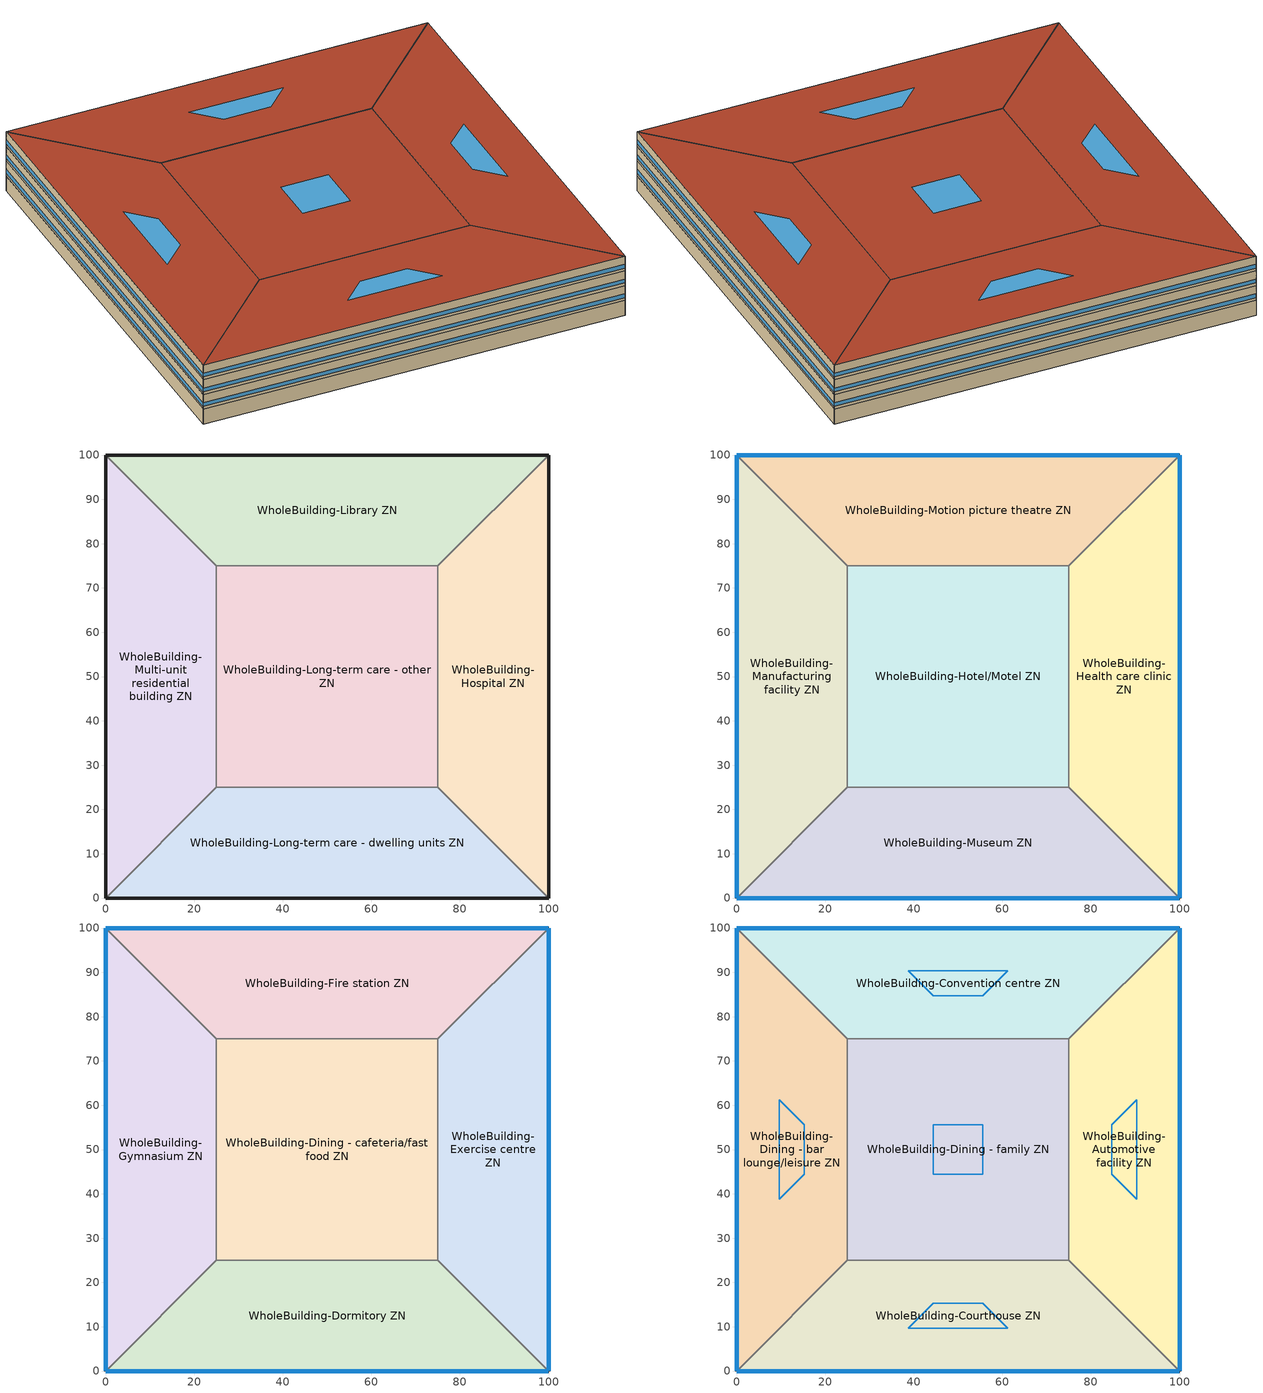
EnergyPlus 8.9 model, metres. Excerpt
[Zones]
WholeBuilding-Hospital ZN
 floor ground (BTAP-Grnd-Floor-Mass:U-0.757): 100,100 100,0 75,25 75,75 z0
 wall ground (BTAP-Grnd-Wall-Mass:U-0.284): 100,0 100,100 z0:3.8
 wall to WholeBuilding-Long-term care - dwelling units ZN (BTAP-Int-Wall): 75,25 100,0 z0:3.8
 wall to WholeBuilding-Long-term care - other ZN (BTAP-Int-Wall): 75,75 75,25 z0:3.8
 wall to WholeBuilding-Library ZN (BTAP-Int-Wall): 100,100 75,75 z0:3.8
WholeBuilding-Library ZN
 floor ground (BTAP-Grnd-Floor-Mass:U-0.757): 0,100 100,100 75,75 25,75 z0
 wall to WholeBuilding-Long-term care - other ZN (BTAP-Int-Wall): 25,75 75,75 z0:3.8
 wall to WholeBuilding-Multi-unit residential building ZN (BTAP-Int-Wall): 0,100 25,75 z0:3.8
 wall ground (BTAP-Grnd-Wall-Mass:U-0.284): 100,100 0,100 z0:3.8
WholeBuilding-Long-term care - dwelling units ZN
 floor ground (BTAP-Grnd-Floor-Mass:U-0.757): 100,0 0,0 25,25 75,25 z0
 wall ground (BTAP-Grnd-Wall-Mass:U-0.284): 0,0 100,0 z0:3.8
 wall to WholeBuilding-Multi-unit residential building ZN (BTAP-Int-Wall): 25,25 0,0 z0:3.8
 wall to WholeBuilding-Long-term care - other ZN (BTAP-Int-Wall): 75,25 25,25 z0:3.8
WholeBuilding-Long-term care - other ZN
 floor ground (BTAP-Grnd-Floor-Mass:U-0.757): 25,25 25,75 75,75 75,25 z0
 wall to WholeBuilding-Multi-unit residential building ZN (BTAP-Int-Wall): 25,75 25,25 z0:3.8
WholeBuilding-Multi-unit residential building ZN
 floor ground (BTAP-Grnd-Floor-Mass:U-0.757): 0,0 0,100 25,75 25,25 z0
 wall ground (BTAP-Grnd-Wall-Mass:U-0.284): 0,100 0,0 z0:3.8
WholeBuilding-Health care clinic ZN
 floor to WholeBuilding-Hospital ZN (BTAP-Int-Floor): 100,100 100,0 75,25 75,75 z3.8
 wall outside (BTAP-Ext-Wall-Mass:U-0.21): 100,0 100,100 z3.8:7.6
 wall to WholeBuilding-Museum ZN (BTAP-Int-Wall): 75,25 100,0 z3.8:7.6
 wall to WholeBuilding-Hotel/Motel ZN (BTAP-Int-Wall): 75,75 75,25 z3.8:7.6
 wall to WholeBuilding-Motion picture theatre ZN (BTAP-Int-Wall): 100,100 75,75 z3.8:7.6
 window (BTAP-Ext-FixedWindow:U=0.220 SHGC=0.600): 100,0.03 100,99.97 z4.56:5.51
WholeBuilding-Hotel/Motel ZN
 floor to WholeBuilding-Long-term care - other ZN (BTAP-Int-Floor): 25,25 25,75 75,75 75,25 z3.8
 wall to WholeBuilding-Manufacturing facility ZN (BTAP-Int-Wall): 25,75 25,25 z3.8:7.6
 wall to WholeBuilding-Motion picture theatre ZN (BTAP-Int-Wall): 75,75 25,75 z3.8:7.6
 wall to WholeBuilding-Museum ZN (BTAP-Int-Wall): 25,25 75,25 z3.8:7.6
WholeBuilding-Manufacturing facility ZN
 floor to WholeBuilding-Multi-unit residential building ZN (BTAP-Int-Floor): 0,0 0,100 25,75 25,25 z3.8
 wall outside (BTAP-Ext-Wall-Mass:U-0.21): 0,100 0,0 z3.8:7.6
 wall to WholeBuilding-Motion picture theatre ZN (BTAP-Int-Wall): 25,75 0,100 z3.8:7.6
 wall to WholeBuilding-Museum ZN (BTAP-Int-Wall): 0,0 25,25 z3.8:7.6
 window (BTAP-Ext-FixedWindow:U=0.220 SHGC=0.600): 0,99.97 0,0.03 z4.56:5.51
WholeBuilding-Motion picture theatre ZN
 floor to WholeBuilding-Library ZN (BTAP-Int-Floor): 0,100 100,100 75,75 25,75 z3.8
 wall outside (BTAP-Ext-Wall-Mass:U-0.21): 100,100 0,100 z3.8:7.6
 window (BTAP-Ext-FixedWindow:U=0.220 SHGC=0.600): 99.97,100 0.03,100 z4.56:5.51
WholeBuilding-Museum ZN
 floor to WholeBuilding-Long-term care - dwelling units ZN (BTAP-Int-Floor): 100,0 0,0 25,25 75,25 z3.8
 wall outside (BTAP-Ext-Wall-Mass:U-0.21): 0,0 100,0 z3.8:7.6
 window (BTAP-Ext-FixedWindow:U=0.220 SHGC=0.600): 0.03,0 99.97,0 z4.56:5.51
WholeBuilding-Dining - cafeteria/fast food ZN
 floor to WholeBuilding-Hotel/Motel ZN (BTAP-Int-Floor): 25,25 25,75 75,75 75,25 z7.6
 wall to WholeBuilding-Gymnasium ZN (BTAP-Int-Wall): 25,75 25,25 z7.6:11.4
 wall to WholeBuilding-Fire station ZN (BTAP-Int-Wall): 75,75 25,75 z7.6:11.4
 wall to WholeBuilding-Exercise centre ZN (BTAP-Int-Wall): 75,25 75,75 z7.6:11.4
 wall to WholeBuilding-Dormitory ZN (BTAP-Int-Wall): 25,25 75,25 z7.6:11.4
WholeBuilding-Dormitory ZN
 floor to WholeBuilding-Museum ZN (BTAP-Int-Floor): 100,0 0,0 25,25 75,25 z7.6
 wall outside (BTAP-Ext-Wall-Mass:U-0.21): 0,0 100,0 z7.6:11.4
 wall to WholeBuilding-Gymnasium ZN (BTAP-Int-Wall): 25,25 0,0 z7.6:11.4
 wall to WholeBuilding-Exercise centre ZN (BTAP-Int-Wall): 100,0 75,25 z7.6:11.4
 window (BTAP-Ext-FixedWindow:U=0.220 SHGC=0.600): 0.03,0 99.97,0 z8.36:9.31
WholeBuilding-Exercise centre ZN
 floor to WholeBuilding-Health care clinic ZN (BTAP-Int-Floor): 100,100 100,0 75,25 75,75 z7.6
 wall outside (BTAP-Ext-Wall-Mass:U-0.21): 100,0 100,100 z7.6:11.4
 wall to WholeBuilding-Fire station ZN (BTAP-Int-Wall): 100,100 75,75 z7.6:11.4
 window (BTAP-Ext-FixedWindow:U=0.220 SHGC=0.600): 100,0.03 100,99.97 z8.36:9.31
WholeBuilding-Fire station ZN
 floor to WholeBuilding-Motion picture theatre ZN (BTAP-Int-Floor): 0,100 100,100 75,75 25,75 z7.6
 wall outside (BTAP-Ext-Wall-Mass:U-0.21): 100,100 0,100 z7.6:11.4
 wall to WholeBuilding-Gymnasium ZN (BTAP-Int-Wall): 0,100 25,75 z7.6:11.4
 window (BTAP-Ext-FixedWindow:U=0.220 SHGC=0.600): 99.97,100 0.03,100 z8.36:9.31
WholeBuilding-Gymnasium ZN
 floor to WholeBuilding-Manufacturing facility ZN (BTAP-Int-Floor): 0,0 0,100 25,75 25,25 z7.6
 wall outside (BTAP-Ext-Wall-Mass:U-0.21): 0,100 0,0 z7.6:11.4
 window (BTAP-Ext-FixedWindow:U=0.220 SHGC=0.600): 0,99.97 0,0.03 z8.36:9.31
WholeBuilding-Automotive facility ZN
 floor to WholeBuilding-Exercise centre ZN (BTAP-Int-Floor): 100,100 100,0 75,25 75,75 z11.4
 wall outside (BTAP-Ext-Wall-Mass:U-0.21): 100,0 100,100 z11.4:15.2
 wall to WholeBuilding-Courthouse ZN (BTAP-Int-Wall): 75,25 100,0 z11.4:15.2
 wall to WholeBuilding-Dining - family ZN (BTAP-Int-Wall): 75,75 75,25 z11.4:15.2
 wall to WholeBuilding-Convention centre ZN (BTAP-Int-Wall): 100,100 75,75 z11.4:15.2
 window (BTAP-Ext-FixedWindow:U=0.220 SHGC=0.600): 100,0.03 100,99.97 z12.16:13.11
 roof outside (BTAP-Ext-Roof-Metal:U-0.162): 75,75 75,25 100,0 100,100 z15.2
 skylight (BTAP-Ext-Skylights:U=0.220 SHGC=0.600): 84.7,55.59 84.7,44.41 90.3,38.82 90.3,61.18 z15.2
WholeBuilding-Convention centre ZN
 floor to WholeBuilding-Fire station ZN (BTAP-Int-Floor): 0,100 100,100 75,75 25,75 z11.4
 wall outside (BTAP-Ext-Wall-Mass:U-0.21): 100,100 0,100 z11.4:15.2
 wall to WholeBuilding-Dining - family ZN (BTAP-Int-Wall): 25,75 75,75 z11.4:15.2
 wall to WholeBuilding-Dining - bar lounge/leisure ZN (BTAP-Int-Wall): 0,100 25,75 z11.4:15.2
 window (BTAP-Ext-FixedWindow:U=0.220 SHGC=0.600): 99.97,100 0.03,100 z12.16:13.11
 roof outside (BTAP-Ext-Roof-Metal:U-0.162): 25,75 75,75 100,100 0,100 z15.2
 skylight (BTAP-Ext-Skylights:U=0.220 SHGC=0.600): 44.41,84.7 55.59,84.7 61.18,90.3 38.82,90.3 z15.2
WholeBuilding-Courthouse ZN
 floor to WholeBuilding-Dormitory ZN (BTAP-Int-Floor): 100,0 0,0 25,25 75,25 z11.4
 wall outside (BTAP-Ext-Wall-Mass:U-0.21): 0,0 100,0 z11.4:15.2
 wall to WholeBuilding-Dining - bar lounge/leisure ZN (BTAP-Int-Wall): 25,25 0,0 z11.4:15.2
 wall to WholeBuilding-Dining - family ZN (BTAP-Int-Wall): 75,25 25,25 z11.4:15.2
 window (BTAP-Ext-FixedWindow:U=0.220 SHGC=0.600): 0.03,0 99.97,0 z12.16:13.11
 roof outside (BTAP-Ext-Roof-Metal:U-0.162): 75,25 25,25 0,0 100,0 z15.2
 skylight (BTAP-Ext-Skylights:U=0.220 SHGC=0.600): 55.59,15.3 44.41,15.3 38.82,9.7 61.18,9.7 z15.2
WholeBuilding-Dining - bar lounge/leisure ZN
 floor to WholeBuilding-Gymnasium ZN (BTAP-Int-Floor): 0,0 0,100 25,75 25,25 z11.4
 wall outside (BTAP-Ext-Wall-Mass:U-0.21): 0,100 0,0 z11.4:15.2
 wall to WholeBuilding-Dining - family ZN (BTAP-Int-Wall): 25,25 25,75 z11.4:15.2
 window (BTAP-Ext-FixedWindow:U=0.220 SHGC=0.600): 0,99.97 0,0.03 z12.16:13.11
 roof outside (BTAP-Ext-Roof-Metal:U-0.162): 25,25 25,75 0,100 0,0 z15.2
 skylight (BTAP-Ext-Skylights:U=0.220 SHGC=0.600): 15.3,44.41 15.3,55.59 9.7,61.18 9.7,38.82 z15.2
WholeBuilding-Dining - family ZN
 floor to WholeBuilding-Dining - cafeteria/fast food ZN (BTAP-Int-Floor): 25,25 25,75 75,75 75,25 z11.4
 roof outside (BTAP-Ext-Roof-Metal:U-0.162): 75,25 75,75 25,75 25,25 z15.2
 skylight (BTAP-Ext-Skylights:U=0.220 SHGC=0.600): 55.59,44.41 55.59,55.59 44.41,55.59 44.41,44.41 z15.2
[Building]
Building 1
[Site:Location]
Fort McMurray AP_AB_CAN: Latitude {deg}=56.653; Longitude {deg}=-111.223; Time Zone {hr}=-7; Elevation {m}=369.1
[Site:GroundTemperature:BuildingSurface]
19.527, 19.502, 19.536, 19.598, 20.002, 21.64, 22.225, 22.375, 21.449, 20.121, 19.802, 19.633
[Site:WaterMainsTemperature]
Calculation Method=Correlation; Annual Average Outdoor Air Temperature {C}=1.875; Maximum Difference In Monthly Average Outdoor Air Temperatures {deltaC}=34.4
[SizingPeriod:DesignDay] Day of Month=21; Dry-Bulb Temperature Range Modifier Type=DefaultMultipliers; Humidity Condition Type=Wetbulb; Barometric Pressure {Pa}=96969; Rain Indicator=No; Snow Indicator=No; Daylight Saving Time Indicator=No
Name | Month | Day Type | Maximum Dry-Bulb Temperature {C} | Daily Dry-Bulb Temperature Range {deltaC} | Wetbulb or DewPoint at Maximum Dry-Bulb {C} | Wind Speed {m/s} | Wind Direction {deg} | Solar Model Indicator | ASHRAE Clear Sky Optical Depth for Beam Irradiance (taub) | ASHRAE Clear Sky Optical Depth for Diffuse Irradiance (taud) | Sky Clearness
Fort McMurray AP Ann Clg .4% Condns DB=>MWB | 7 | SummerDesignDay | 28.9 | 12.4 | 17.8 | 3.7 | 250 | ASHRAETau | 0.377 | 2.403
Fort McMurray AP Ann Htg 99.6% Condns DB | 1 | WinterDesignDay | -36.2 | 0 | -36.2 | 1 | 90 | ASHRAEClearSky |  |  | 0
[Material] Thermal Absorptance=0.9
Name | Roughness | Thickness {m} | Conductivity {W/m-K} | Density {kg/m3} | Specific Heat {J/kg-K} | Solar Absorptance | Visible Absorptance
1/2IN Gypsum 1 | Smooth | 0.0127 | 0.16 | 784.9 | 830 | 0.4 | 0.4
100mm Normalweight concrete floor 1 | MediumSmooth | 0.1016 | 2.31 | 2322 | 832 | 0.7 | 0.7
1IN Stucco 1 | Smooth | 0.0253 | 0.6918 | 1858 | 837 | 0.7 | 0.92
6 in. Normalweight Concrete Floor 1; 6 in. Normalweight Concrete Floor 2 | MediumRough | 0.1524 | 2.31 | 2322 | 832 | 0.7 | 0.7
8IN CONCRETE HW RefBldg 1 | Rough | 0.2032 | 1.311 | 2240 | 836.8 | 0.7 | 0.7
G01 13mm gypsum board 1 | Smooth | 0.0127 | 0.16 | 800 | 1090 | 0.7 | 0.5
Metal Roof Surface 1 | Smooth | 0.0008 | 45.28 | 7824 | 500 | 0.7 | 0.7
[Material:NoMass] Roughness=Smooth; Thermal Absorptance=0.9; Solar Absorptance=0.7
Name | Thermal Resistance {m2-K/W} | Visible Absorptance
Typical Carpet Pad | 0.21648 | 0.8
Typical Carpet Pad 2 | 1.25503 | 0.8
Typical Carpet Pad 3 | 3.45515 | 0.8
Typical Insulation 2 | 4.49096 | 0.7
Typical Insulation 3 | 6.17282 | 0.7
[WindowMaterial:SimpleGlazingSystem]
SimpleGlazing:U=0.220 SHGC=0.600: U-Factor {W/m2-K}=2.2; Solar Heat Gain Coefficient=0.6; Visible Transmittance=0.21
[Construction]
BTAP-Ext-FixedWindow:U=0.220 SHGC=0.600; BTAP-Ext-Skylights:U=0.220 SHGC=0.600: SimpleGlazing:U=0.220 SHGC=0.600
BTAP-Ext-Roof-Metal:U-0.162: Metal Roof Surface 1, Typical Insulation 3
BTAP-Ext-Wall-Mass:U-0.21: 1IN Stucco 1, 8IN CONCRETE HW RefBldg 1, Typical Insulation 2, 1/2IN Gypsum 1
BTAP-Grnd-Floor-Mass:U-0.757: 6 in. Normalweight Concrete Floor 1, Typical Carpet Pad 2
BTAP-Grnd-Wall-Mass:U-0.284: 6 in. Normalweight Concrete Floor 2, Typical Carpet Pad 3
BTAP-Int-Floor: 100mm Normalweight concrete floor 1, Typical Carpet Pad
BTAP-Int-Wall: G01 13mm gypsum board 1, G01 13mm gypsum board 1
[Zone]
WholeBuilding-Automotive facility ZN; WholeBuilding-Convention centre ZN; WholeBuilding-Courthouse ZN; WholeBuilding-Dining - bar lounge/leisure ZN; WholeBuilding-Dining - cafeteria/fast food ZN; WholeBuilding-Dining - family ZN; WholeBuilding-Dormitory ZN; WholeBuilding-Exercise centre ZN; WholeBuilding-Fire station ZN; WholeBuilding-Gymnasium ZN; WholeBuilding-Health care clinic ZN; WholeBuilding-Hospital ZN; WholeBuilding-Hotel/Motel ZN; WholeBuilding-Library ZN; WholeBuilding-Long-term care - dwelling units ZN; WholeBuilding-Long-term care - other ZN; WholeBuilding-Manufacturing facility ZN; WholeBuilding-Motion picture theatre ZN; WholeBuilding-Multi-unit residential building ZN; WholeBuilding-Museum ZN
[ZoneInfiltration:DesignFlowRate] Schedule=Always On Discrete; Design Flow Rate Calculation Method=Flow/ExteriorArea; Flow per Exterior Surface Area {m3/s-m2}=0.00025; Constant Term Coefficient=0; Temperature Term Coefficient=0; Velocity Term Coefficient=0.224; Velocity Squared Term Coefficient=0
Name | Zone or ZoneList
WholeBuilding-Automotive facility Infiltration | WholeBuilding-Automotive facility ZN
WholeBuilding-Convention centre Infiltration | WholeBuilding-Convention centre ZN
WholeBuilding-Courthouse Infiltration | WholeBuilding-Courthouse ZN
WholeBuilding-Dining - bar lounge/leisure Infiltration | WholeBuilding-Dining - bar lounge/leisure ZN
WholeBuilding-Dining - family Infiltration | WholeBuilding-Dining - family ZN
WholeBuilding-Dormitory Infiltration | WholeBuilding-Dormitory ZN
WholeBuilding-Exercise centre Infiltration | WholeBuilding-Exercise centre ZN
WholeBuilding-Fire station Infiltration | WholeBuilding-Fire station ZN
WholeBuilding-Gymnasium Infiltration | WholeBuilding-Gymnasium ZN
WholeBuilding-Health care clinic Infiltration | WholeBuilding-Health care clinic ZN
WholeBuilding-Manufacturing facility Infiltration | WholeBuilding-Manufacturing facility ZN
WholeBuilding-Motion picture theatre Infiltration | WholeBuilding-Motion picture theatre ZN
WholeBuilding-Museum Infiltration | WholeBuilding-Museum ZN
[ZoneControl:Thermostat] Control Object Type 1=ThermostatSetpoint:DualSetpoint
Name | Zone or ZoneList | Control Type Schedule | Control Name 1
WholeBuilding-Automotive facility ZN Thermostat | WholeBuilding-Automotive facility ZN | WholeBuilding-Automotive facility ZN Thermostat Schedule | Automotive facility WholeBuilding Thermostat 1
WholeBuilding-Convention centre ZN Thermostat | WholeBuilding-Convention centre ZN | WholeBuilding-Convention centre ZN Thermostat Schedule | Convention centre WholeBuilding Thermostat 1
WholeBuilding-Courthouse ZN Thermostat | WholeBuilding-Courthouse ZN | WholeBuilding-Courthouse ZN Thermostat Schedule | Courthouse WholeBuilding Thermostat 1
WholeBuilding-Dining - bar lounge/leisure ZN Thermostat | WholeBuilding-Dining - bar lounge/leisure ZN | WholeBuilding-Dining - bar lounge/leisure ZN Thermostat Schedule | Dining - bar lounge/leisure WholeBuilding Thermostat 1
WholeBuilding-Dining - cafeteria/fast food ZN Thermostat | WholeBuilding-Dining - cafeteria/fast food ZN | WholeBuilding-Dining - cafeteria/fast food ZN Thermostat Schedule | Dining - cafeteria/fast food WholeBuilding Thermostat 1
WholeBuilding-Dining - family ZN Thermostat | WholeBuilding-Dining - family ZN | WholeBuilding-Dining - family ZN Thermostat Schedule | Dining - family WholeBuilding Thermostat 1
WholeBuilding-Dormitory ZN Thermostat | WholeBuilding-Dormitory ZN | WholeBuilding-Dormitory ZN Thermostat Schedule | Dormitory WholeBuilding Thermostat 1
WholeBuilding-Exercise centre ZN Thermostat | WholeBuilding-Exercise centre ZN | WholeBuilding-Exercise centre ZN Thermostat Schedule | Exercise centre WholeBuilding Thermostat 1
WholeBuilding-Fire station ZN Thermostat | WholeBuilding-Fire station ZN | WholeBuilding-Fire station ZN Thermostat Schedule | Fire station WholeBuilding Thermostat 1
WholeBuilding-Gymnasium ZN Thermostat | WholeBuilding-Gymnasium ZN | WholeBuilding-Gymnasium ZN Thermostat Schedule | Gymnasium WholeBuilding Thermostat 1
WholeBuilding-Health care clinic ZN Thermostat | WholeBuilding-Health care clinic ZN | WholeBuilding-Health care clinic ZN Thermostat Schedule | Health care clinic WholeBuilding Thermostat 1
WholeBuilding-Hospital ZN Thermostat | WholeBuilding-Hospital ZN | WholeBuilding-Hospital ZN Thermostat Schedule | Hospital WholeBuilding Thermostat 1
WholeBuilding-Hotel/Motel ZN Thermostat | WholeBuilding-Hotel/Motel ZN | WholeBuilding-Hotel/Motel ZN Thermostat Schedule | Hotel/Motel WholeBuilding Thermostat 1
WholeBuilding-Library ZN Thermostat | WholeBuilding-Library ZN | WholeBuilding-Library ZN Thermostat Schedule | Library WholeBuilding Thermostat 1
WholeBuilding-Long-term care - dwelling units ZN Thermostat | WholeBuilding-Long-term care - dwelling units ZN | WholeBuilding-Long-term care - dwelling units ZN Thermostat Schedule | Long-term care - dwelling units WholeBuilding Thermostat 1
WholeBuilding-Long-term care - other ZN Thermostat | WholeBuilding-Long-term care - other ZN | WholeBuilding-Long-term care - other ZN Thermostat Schedule | Long-term care - other WholeBuilding Thermostat 1
WholeBuilding-Manufacturing facility ZN Thermostat | WholeBuilding-Manufacturing facility ZN | WholeBuilding-Manufacturing facility ZN Thermostat Schedule | Manufacturing facility WholeBuilding Thermostat 1
WholeBuilding-Motion picture theatre ZN Thermostat | WholeBuilding-Motion picture theatre ZN | WholeBuilding-Motion picture theatre ZN Thermostat Schedule | Motion picture theatre WholeBuilding Thermostat 1
WholeBuilding-Multi-unit residential building ZN Thermostat | WholeBuilding-Multi-unit residential building ZN | WholeBuilding-Multi-unit residential building ZN Thermostat Schedule | Multi-unit residential building WholeBuilding Thermostat 1
WholeBuilding-Museum ZN Thermostat | WholeBuilding-Museum ZN | WholeBuilding-Museum ZN Thermostat Schedule | Museum WholeBuilding Thermostat 1
[ThermostatSetpoint:DualSetpoint]
Name | Heating Setpoint Temperature Schedule | Cooling Setpoint Temperature Schedule
Automotive facility WholeBuilding Thermostat 1 | NECB-E-Thermostat Setpoint-Heating | NECB-E-Thermostat Setpoint-Cooling
Convention centre WholeBuilding Thermostat 1; Library WholeBuilding Thermostat 1; Motion picture theatre WholeBuilding Thermostat 1; Museum WholeBuilding Thermostat 1 | NECB-C-Thermostat Setpoint-Heating | NECB-C-Thermostat Setpoint-Cooling
Courthouse WholeBuilding Thermostat 1; Health care clinic WholeBuilding Thermostat 1; Manufacturing facility WholeBuilding Thermostat 1 | NECB-A-Thermostat Setpoint-Heating | NECB-A-Thermostat Setpoint-Cooling
Dining - bar lounge/leisure WholeBuilding Thermostat 1; Dining - cafeteria/fast food WholeBuilding Thermostat 1; Dining - family WholeBuilding Thermostat 1; Exercise centre WholeBuilding Thermostat 1; Gymnasium WholeBuilding Thermostat 1; Long-term care - other WholeBuilding Thermostat 1 | NECB-B-Thermostat Setpoint-Heating | NECB-B-Thermostat Setpoint-Cooling
Dormitory WholeBuilding Thermostat 1; Multi-unit residential building WholeBuilding Thermostat 1 | NECB-G-Thermostat Setpoint-Heating | NECB-G-Thermostat Setpoint-Cooling
Fire station WholeBuilding Thermostat 1; Hotel/Motel WholeBuilding Thermostat 1 | NECB-F-Thermostat Setpoint-Heating | NECB-F-Thermostat Setpoint-Cooling
Hospital WholeBuilding Thermostat 1 | NECB-H-Thermostat Setpoint-Heating | NECB-H-Thermostat Setpoint-Cooling
Long-term care - dwelling units WholeBuilding Thermostat 1 | NECB-J-Thermostat Setpoint-Heating | NECB-J-Thermostat Setpoint-Cooling
[ZoneHVAC:IdealLoadsAirSystem]
Name | Design Specification Outdoor Air Object
Zone HVAC Ideal Loads Air System 1 | Automotive facility WholeBuilding Ventilation
Zone HVAC Ideal Loads Air System 2 | Convention centre WholeBuilding Ventilation
Zone HVAC Ideal Loads Air System 3 | Courthouse WholeBuilding Ventilation
Zone HVAC Ideal Loads Air System 4 | Dining - bar lounge/leisure WholeBuilding Ventilation
Zone HVAC Ideal Loads Air System 5 | Dining - cafeteria/fast food WholeBuilding Ventilation
Zone HVAC Ideal Loads Air System 6 | Dining - family WholeBuilding Ventilation
Zone HVAC Ideal Loads Air System 7 | Dormitory WholeBuilding Ventilation
Zone HVAC Ideal Loads Air System 8 | Exercise centre WholeBuilding Ventilation
Zone HVAC Ideal Loads Air System 9 | Fire station WholeBuilding Ventilation
Zone HVAC Ideal Loads Air System 10 | Gymnasium WholeBuilding Ventilation
Zone HVAC Ideal Loads Air System 11 | Health care clinic WholeBuilding Ventilation
Zone HVAC Ideal Loads Air System 12 | Hospital WholeBuilding Ventilation
Zone HVAC Ideal Loads Air System 13 | Hotel/Motel WholeBuilding Ventilation
Zone HVAC Ideal Loads Air System 14 | Library WholeBuilding Ventilation
Zone HVAC Ideal Loads Air System 15 | Long-term care - dwelling units WholeBuilding Ventilation
Zone HVAC Ideal Loads Air System 16 | Long-term care - other WholeBuilding Ventilation
Zone HVAC Ideal Loads Air System 17 | Manufacturing facility WholeBuilding Ventilation
Zone HVAC Ideal Loads Air System 18 | Motion picture theatre WholeBuilding Ventilation
Zone HVAC Ideal Loads Air System 19 | Multi-unit residential building WholeBuilding Ventilation
Zone HVAC Ideal Loads Air System 20 | Museum WholeBuilding Ventilation
[DesignSpecification:OutdoorAir] Outdoor Air Method=Sum; Outdoor Air Flow per Person {m3/s-person}=0; Outdoor Air Flow per Zone {m3/s}=0; Outdoor Air Flow Air Changes per Hour {1/hr}=0
Name | Outdoor Air Flow per Zone Floor Area {m3/s-m2}
Automotive facility WholeBuilding Ventilation | 0.00114808
Convention centre WholeBuilding Ventilation | 0.00074676
Courthouse WholeBuilding Ventilation | 0.00046228
Dining - bar lounge/leisure WholeBuilding Ventilation; Dining - cafeteria/fast food WholeBuilding Ventilation; Dining - family WholeBuilding Ventilation | 0.00127
Dormitory WholeBuilding Ventilation | 0.000381
Exercise centre WholeBuilding Ventilation; Gymnasium WholeBuilding Ventilation | 0.00124968
Fire station WholeBuilding Ventilation | 0.00075184
Health care clinic WholeBuilding Ventilation; Hospital WholeBuilding Ventilation | 0.002286
Hotel/Motel WholeBuilding Ventilation | 0.00040132
Library WholeBuilding Ventilation | 0.00072644
Long-term care - dwelling units WholeBuilding Ventilation; Long-term care - other WholeBuilding Ventilation | 0.0005588
Manufacturing facility WholeBuilding Ventilation | 0.00107188
Motion picture theatre WholeBuilding Ventilation | 0.00059944
Multi-unit residential building WholeBuilding Ventilation | 0.00034544
Museum WholeBuilding Ventilation | 0.0004826
[Zone equipment]
WholeBuilding-Automotive facility ZN: Zone HVAC Ideal Loads Air System 1
WholeBuilding-Convention centre ZN: Zone HVAC Ideal Loads Air System 2
WholeBuilding-Courthouse ZN: Zone HVAC Ideal Loads Air System 3
WholeBuilding-Dining - bar lounge/leisure ZN: Zone HVAC Ideal Loads Air System 4
WholeBuilding-Dining - cafeteria/fast food ZN: Zone HVAC Ideal Loads Air System 5
WholeBuilding-Dining - family ZN: Zone HVAC Ideal Loads Air System 6
WholeBuilding-Dormitory ZN: Zone HVAC Ideal Loads Air System 7
WholeBuilding-Exercise centre ZN: Zone HVAC Ideal Loads Air System 8
WholeBuilding-Fire station ZN: Zone HVAC Ideal Loads Air System 9
WholeBuilding-Gymnasium ZN: Zone HVAC Ideal Loads Air System 10
WholeBuilding-Health care clinic ZN: Zone HVAC Ideal Loads Air System 11
WholeBuilding-Hospital ZN: Zone HVAC Ideal Loads Air System 12
WholeBuilding-Hotel/Motel ZN: Zone HVAC Ideal Loads Air System 13
WholeBuilding-Library ZN: Zone HVAC Ideal Loads Air System 14
WholeBuilding-Long-term care - dwelling units ZN: Zone HVAC Ideal Loads Air System 15
WholeBuilding-Long-term care - other ZN: Zone HVAC Ideal Loads Air System 16
WholeBuilding-Manufacturing facility ZN: Zone HVAC Ideal Loads Air System 17
WholeBuilding-Motion picture theatre ZN: Zone HVAC Ideal Loads Air System 18
WholeBuilding-Multi-unit residential building ZN: Zone HVAC Ideal Loads Air System 19
WholeBuilding-Museum ZN: Zone HVAC Ideal Loads Air System 20
[Sizing:Zone] Zone Cooling Design Supply Air Temperature Input Method=SupplyAirTemperature; Zone Cooling Design Supply Air Temperature {C}=14; Zone Cooling Design Supply Air Temperature Difference {deltaC}=11.11; Zone Heating Design Supply Air Temperature Input Method=SupplyAirTemperature; Zone Heating Design Supply Air Temperature {C}=40; Zone Heating Design Supply Air Temperature Difference {deltaC}=11.11; Zone Cooling Design Supply Air Humidity Ratio {kgWater/kgDryAir}=0.0085; Zone Heating Design Supply Air Humidity Ratio {kgWater/kgDryAir}=0.008; Cooling Design Air Flow Method=DesignDay; Cooling Design Air Flow Rate {m3/s}=0; Cooling Minimum Air Flow per Zone Floor Area {m3/s-m2}=0.000762; Cooling Minimum Air Flow {m3/s}=0; Cooling Minimum Air Flow Fraction=0; Heating Design Air Flow Method=DesignDay; Heating Design Air Flow Rate {m3/s}=0; Heating Maximum Air Flow per Zone Floor Area {m3/s-m2}=0.002032; Heating Maximum Air Flow {m3/s}=0.141576; Heating Maximum Air Flow Fraction=0.3; Account for Dedicated Outdoor Air System=No
Name | Design Specification Outdoor Air Object | Design Specification Zone Air Distribution Object
WholeBuilding-Automotive facility ZN | Automotive facility WholeBuilding Ventilation | WholeBuilding-Automotive facility ZN Design Spec Zone Air Dist
WholeBuilding-Convention centre ZN | Convention centre WholeBuilding Ventilation | WholeBuilding-Convention centre ZN Design Spec Zone Air Dist
WholeBuilding-Courthouse ZN | Courthouse WholeBuilding Ventilation | WholeBuilding-Courthouse ZN Design Spec Zone Air Dist
WholeBuilding-Dining - bar lounge/leisure ZN | Dining - bar lounge/leisure WholeBuilding Ventilation | WholeBuilding-Dining - bar lounge/leisure ZN Design Spec Zone Air Dist
WholeBuilding-Dining - cafeteria/fast food ZN | Dining - cafeteria/fast food WholeBuilding Ventilation | WholeBuilding-Dining - cafeteria/fast food ZN Design Spec Zone Air Dist
WholeBuilding-Dining - family ZN | Dining - family WholeBuilding Ventilation | WholeBuilding-Dining - family ZN Design Spec Zone Air Dist
WholeBuilding-Dormitory ZN | Dormitory WholeBuilding Ventilation | WholeBuilding-Dormitory ZN Design Spec Zone Air Dist
WholeBuilding-Exercise centre ZN | Exercise centre WholeBuilding Ventilation | WholeBuilding-Exercise centre ZN Design Spec Zone Air Dist
WholeBuilding-Fire station ZN | Fire station WholeBuilding Ventilation | WholeBuilding-Fire station ZN Design Spec Zone Air Dist
WholeBuilding-Gymnasium ZN | Gymnasium WholeBuilding Ventilation | WholeBuilding-Gymnasium ZN Design Spec Zone Air Dist
WholeBuilding-Health care clinic ZN | Health care clinic WholeBuilding Ventilation | WholeBuilding-Health care clinic ZN Design Spec Zone Air Dist
WholeBuilding-Hospital ZN | Hospital WholeBuilding Ventilation | WholeBuilding-Hospital ZN Design Spec Zone Air Dist
WholeBuilding-Hotel/Motel ZN | Hotel/Motel WholeBuilding Ventilation | WholeBuilding-Hotel/Motel ZN Design Spec Zone Air Dist
WholeBuilding-Library ZN | Library WholeBuilding Ventilation | WholeBuilding-Library ZN Design Spec Zone Air Dist
WholeBuilding-Long-term care - dwelling units ZN | Long-term care - dwelling units WholeBuilding Ventilation | WholeBuilding-Long-term care - dwelling units ZN Design Spec Zone Air Dist
WholeBuilding-Long-term care - other ZN | Long-term care - other WholeBuilding Ventilation | WholeBuilding-Long-term care - other ZN Design Spec Zone Air Dist
WholeBuilding-Manufacturing facility ZN | Manufacturing facility WholeBuilding Ventilation | WholeBuilding-Manufacturing facility ZN Design Spec Zone Air Dist
WholeBuilding-Motion picture theatre ZN | Motion picture theatre WholeBuilding Ventilation | WholeBuilding-Motion picture theatre ZN Design Spec Zone Air Dist
WholeBuilding-Multi-unit residential building ZN | Multi-unit residential building WholeBuilding Ventilation | WholeBuilding-Multi-unit residential building ZN Design Spec Zone Air Dist
WholeBuilding-Museum ZN | Museum WholeBuilding Ventilation | WholeBuilding-Museum ZN Design Spec Zone Air Dist
[DesignSpecification:ZoneAirDistribution] Zone Air Distribution Effectiveness in Cooling Mode=1; Zone Air Distribution Effectiveness in Heating Mode=1
WholeBuilding-Automotive facility ZN Design Spec Zone Air Dist; WholeBuilding-Convention centre ZN Design Spec Zone Air Dist; WholeBuilding-Courthouse ZN Design Spec Zone Air Dist; WholeBuilding-Dining - bar lounge/leisure ZN Design Spec Zone Air Dist; WholeBuilding-Dining - cafeteria/fast food ZN Design Spec Zone Air Dist; WholeBuilding-Dining - family ZN Design Spec Zone Air Dist; WholeBuilding-Dormitory ZN Design Spec Zone Air Dist; WholeBuilding-Exercise centre ZN Design Spec Zone Air Dist; WholeBuilding-Fire station ZN Design Spec Zone Air Dist; WholeBuilding-Gymnasium ZN Design Spec Zone Air Dist; WholeBuilding-Health care clinic ZN Design Spec Zone Air Dist; WholeBuilding-Hospital ZN Design Spec Zone Air Dist; WholeBuilding-Hotel/Motel ZN Design Spec Zone Air Dist; WholeBuilding-Library ZN Design Spec Zone Air Dist; WholeBuilding-Long-term care - dwelling units ZN Design Spec Zone Air Dist; WholeBuilding-Long-term care - other ZN Design Spec Zone Air Dist; WholeBuilding-Manufacturing facility ZN Design Spec Zone Air Dist; WholeBuilding-Motion picture theatre ZN Design Spec Zone Air Dist; WholeBuilding-Multi-unit residential building ZN Design Spec Zone Air Dist; WholeBuilding-Museum ZN Design Spec Zone Air Dist
[Schedule:Compact]
WholeBuilding-Automotive facility ZN Thermostat Schedule; WholeBuilding-Convention centre ZN Thermostat Schedule; WholeBuilding-Courthouse ZN Thermostat Schedule; WholeBuilding-Dining - bar lounge/leisure ZN Thermostat Schedule; WholeBuilding-Dining - cafeteria/fast food ZN Thermostat Schedule; WholeBuilding-Dining - family ZN Thermostat Schedule; WholeBuilding-Dormitory ZN Thermostat Schedule; WholeBuilding-Exercise centre ZN Thermostat Schedule; WholeBuilding-Fire station ZN Thermostat Schedule; WholeBuilding-Gymnasium ZN Thermostat Schedule; WholeBuilding-Health care clinic ZN Thermostat Schedule; WholeBuilding-Hospital ZN Thermostat Schedule; WholeBuilding-Hotel/Motel ZN Thermostat Schedule; WholeBuilding-Library ZN Thermostat Schedule; WholeBuilding-Long-term care - dwelling units ZN Thermostat Schedule; WholeBuilding-Long-term care - other ZN Thermostat Schedule; WholeBuilding-Manufacturing facility ZN Thermostat Schedule; WholeBuilding-Motion picture theatre ZN Thermostat Schedule; WholeBuilding-Multi-unit residential building ZN Thermostat Schedule; WholeBuilding-Museum ZN Thermostat Schedule: Through: 12/31, For: AllDays, Until: 24:00, 4
[Schedule:Day:Interval]
NECB-E-Thermostat Setpoint-Heating Sun|Hol Day; NECB-A-Thermostat Setpoint-Heating Sun|Hol Day; NECB-A-Thermostat Setpoint-Heating Sat Day: No, 24:00, 18
NECB-E-Thermostat Setpoint-Heating Default|Wkdy Day; NECB-E-Thermostat Setpoint-Heating Default: No, 07:00, 18, 08:00, 20, 19:00, 22, 24:00, 18
NECB-E-Thermostat Setpoint-Heating Sat Day: No, 08:00, 18, 09:00, 20, 17:00, 22, 24:00, 18
NECB-E-Thermostat Setpoint-Cooling Sun|Hol Day; NECB-A-Thermostat Setpoint-Cooling Sun|Hol Day; NECB-A-Thermostat Setpoint-Cooling Sat Day: No, 24:00, 35
NECB-E-Thermostat Setpoint-Cooling Default|Wkdy Day; NECB-E-Thermostat Setpoint-Cooling Default; NECB-C-Thermostat Setpoint-Cooling Sun|Hol Day: No, 07:00, 35, 19:00, 24, 24:00, 35
NECB-E-Thermostat Setpoint-Cooling Sat Day: No, 08:00, 35, 17:00, 24, 24:00, 35
NECB-C-Thermostat Setpoint-Heating Sun|Hol Day: No, 09:00, 18, 10:00, 20, 19:00, 22, 24:00, 18
NECB-C-Thermostat Setpoint-Heating Default|Wkdy Day; NECB-C-Thermostat Setpoint-Heating Sat Day; NECB-C-Thermostat Setpoint-Heating Default: No, 07:00, 18, 08:00, 20, 21:00, 22, 24:00, 18
NECB-C-Thermostat Setpoint-Cooling Default|Wkdy Day; NECB-C-Thermostat Setpoint-Cooling Sat Day; NECB-C-Thermostat Setpoint-Cooling Default: No, 07:00, 35, 21:00, 24, 24:00, 35
NECB-A-Thermostat Setpoint-Heating Default|Wkdy Day; NECB-A-Thermostat Setpoint-Heating Default: No, 06:00, 18, 07:00, 20, 21:00, 22, 24:00, 18
NECB-A-Thermostat Setpoint-Cooling Default|Wkdy Day; NECB-A-Thermostat Setpoint-Cooling Default: No, 06:00, 35, 21:00, 24, 24:00, 35
NECB-B-Thermostat Setpoint-Heating Sun|Hol Day: No, 01:00, 18, 02:00, 22, 09:00, 18, 10:00, 20, 23:00, 22, 24:00, 18
NECB-B-Thermostat Setpoint-Heating Default|Wkdy Day; NECB-B-Thermostat Setpoint-Heating Sat Day; NECB-B-Thermostat Setpoint-Heating Default: No, 02:00, 22, 08:00, 18, 09:00, 20, 24:00, 22
NECB-B-Thermostat Setpoint-Cooling Sun|Hol Day: No, 09:00, 35, 23:00, 24, 24:00, 35
NECB-B-Thermostat Setpoint-Cooling Default|Wkdy Day; NECB-B-Thermostat Setpoint-Cooling Sat Day; NECB-B-Thermostat Setpoint-Cooling Default: No, 01:00, 24, 08:00, 35, 24:00, 24
NECB-G-Thermostat Setpoint-Heating Sun|Hol Day; NECB-G-Thermostat Setpoint-Heating Default|Wkdy Day; NECB-G-Thermostat Setpoint-Heating Sat Day; NECB-G-Thermostat Setpoint-Heating Default; NECB-F-Thermostat Setpoint-Heating Sun|Hol Day; NECB-F-Thermostat Setpoint-Heating Default|Wkdy Day; NECB-F-Thermostat Setpoint-Heating Sat Day; NECB-F-Thermostat Setpoint-Heating Default; NECB-H-Thermostat Setpoint-Heating Sun|Hol Day; NECB-H-Thermostat Setpoint-Heating Default|Wkdy Day; NECB-H-Thermostat Setpoint-Heating Sat Day; NECB-H-Thermostat Setpoint-Heating Default: No, 01:00, 22, 07:00, 18, 08:00, 20, 24:00, 22
NECB-G-Thermostat Setpoint-Cooling Sun|Hol Day; NECB-G-Thermostat Setpoint-Cooling Default|Wkdy Day; NECB-G-Thermostat Setpoint-Cooling Sat Day; NECB-G-Thermostat Setpoint-Cooling Default; NECB-F-Thermostat Setpoint-Cooling Sun|Hol Day; NECB-F-Thermostat Setpoint-Cooling Default|Wkdy Day; NECB-F-Thermostat Setpoint-Cooling Sat Day; NECB-F-Thermostat Setpoint-Cooling Default; NECB-H-Thermostat Setpoint-Cooling Sun|Hol Day; NECB-H-Thermostat Setpoint-Cooling Default|Wkdy Day; NECB-H-Thermostat Setpoint-Cooling Sat Day; NECB-H-Thermostat Setpoint-Cooling Default; NECB-J-Thermostat Setpoint-Cooling Sun|Hol Day; NECB-J-Thermostat Setpoint-Cooling Default|Wkdy Day; NECB-J-Thermostat Setpoint-Cooling Sat Day; NECB-J-Thermostat Setpoint-Cooling Default: No, 24:00, 24
NECB-J-Thermostat Setpoint-Heating Sun|Hol Day; NECB-J-Thermostat Setpoint-Heating Default|Wkdy Day; NECB-J-Thermostat Setpoint-Heating Sat Day; NECB-J-Thermostat Setpoint-Heating Default: No, 24:00, 22
[Schedule:Week:Daily]
NECB-E-Thermostat Setpoint-Heating Week Rule - Jan1-Dec31: NECB-E-Thermostat Setpoint-Heating Sun|Hol Day, NECB-E-Thermostat Setpoint-Heating Default|Wkdy Day, NECB-E-Thermostat Setpoint-Heating Default|Wkdy Day, NECB-E-Thermostat Setpoint-Heating Default|Wkdy Day, NECB-E-Thermostat Setpoint-Heating Default|Wkdy Day, NECB-E-Thermostat Setpoint-Heating Default|Wkdy Day, NECB-E-Thermostat Setpoint-Heating Sat Day, NECB-E-Thermostat Setpoint-Heating Default, NECB-E-Thermostat Setpoint-Heating Default, NECB-E-Thermostat Setpoint-Heating Default, NECB-E-Thermostat Setpoint-Heating Default, NECB-E-Thermostat Setpoint-Heating Default
NECB-E-Thermostat Setpoint-Cooling Week Rule - Jan1-Dec31: NECB-E-Thermostat Setpoint-Cooling Sun|Hol Day, NECB-E-Thermostat Setpoint-Cooling Default|Wkdy Day, NECB-E-Thermostat Setpoint-Cooling Default|Wkdy Day, NECB-E-Thermostat Setpoint-Cooling Default|Wkdy Day, NECB-E-Thermostat Setpoint-Cooling Default|Wkdy Day, NECB-E-Thermostat Setpoint-Cooling Default|Wkdy Day, NECB-E-Thermostat Setpoint-Cooling Sat Day, NECB-E-Thermostat Setpoint-Cooling Default, NECB-E-Thermostat Setpoint-Cooling Default, NECB-E-Thermostat Setpoint-Cooling Default, NECB-E-Thermostat Setpoint-Cooling Default, NECB-E-Thermostat Setpoint-Cooling Default
NECB-C-Thermostat Setpoint-Heating Week Rule - Jan1-Dec31: NECB-C-Thermostat Setpoint-Heating Sun|Hol Day, NECB-C-Thermostat Setpoint-Heating Default|Wkdy Day, NECB-C-Thermostat Setpoint-Heating Default|Wkdy Day, NECB-C-Thermostat Setpoint-Heating Default|Wkdy Day, NECB-C-Thermostat Setpoint-Heating Default|Wkdy Day, NECB-C-Thermostat Setpoint-Heating Default|Wkdy Day, NECB-C-Thermostat Setpoint-Heating Sat Day, NECB-C-Thermostat Setpoint-Heating Default, NECB-C-Thermostat Setpoint-Heating Default, NECB-C-Thermostat Setpoint-Heating Default, NECB-C-Thermostat Setpoint-Heating Default, NECB-C-Thermostat Setpoint-Heating Default
NECB-C-Thermostat Setpoint-Cooling Week Rule - Jan1-Dec31: NECB-C-Thermostat Setpoint-Cooling Sun|Hol Day, NECB-C-Thermostat Setpoint-Cooling Default|Wkdy Day, NECB-C-Thermostat Setpoint-Cooling Default|Wkdy Day, NECB-C-Thermostat Setpoint-Cooling Default|Wkdy Day, NECB-C-Thermostat Setpoint-Cooling Default|Wkdy Day, NECB-C-Thermostat Setpoint-Cooling Default|Wkdy Day, NECB-C-Thermostat Setpoint-Cooling Sat Day, NECB-C-Thermostat Setpoint-Cooling Default, NECB-C-Thermostat Setpoint-Cooling Default, NECB-C-Thermostat Setpoint-Cooling Default, NECB-C-Thermostat Setpoint-Cooling Default, NECB-C-Thermostat Setpoint-Cooling Default
NECB-A-Thermostat Setpoint-Heating Week Rule - Jan1-Dec31: NECB-A-Thermostat Setpoint-Heating Sun|Hol Day, NECB-A-Thermostat Setpoint-Heating Default|Wkdy Day, NECB-A-Thermostat Setpoint-Heating Default|Wkdy Day, NECB-A-Thermostat Setpoint-Heating Default|Wkdy Day, NECB-A-Thermostat Setpoint-Heating Default|Wkdy Day, NECB-A-Thermostat Setpoint-Heating Default|Wkdy Day, NECB-A-Thermostat Setpoint-Heating Sat Day, NECB-A-Thermostat Setpoint-Heating Default, NECB-A-Thermostat Setpoint-Heating Default, NECB-A-Thermostat Setpoint-Heating Default, NECB-A-Thermostat Setpoint-Heating Default, NECB-A-Thermostat Setpoint-Heating Default
NECB-A-Thermostat Setpoint-Cooling Week Rule - Jan1-Dec31: NECB-A-Thermostat Setpoint-Cooling Sun|Hol Day, NECB-A-Thermostat Setpoint-Cooling Default|Wkdy Day, NECB-A-Thermostat Setpoint-Cooling Default|Wkdy Day, NECB-A-Thermostat Setpoint-Cooling Default|Wkdy Day, NECB-A-Thermostat Setpoint-Cooling Default|Wkdy Day, NECB-A-Thermostat Setpoint-Cooling Default|Wkdy Day, NECB-A-Thermostat Setpoint-Cooling Sat Day, NECB-A-Thermostat Setpoint-Cooling Default, NECB-A-Thermostat Setpoint-Cooling Default, NECB-A-Thermostat Setpoint-Cooling Default, NECB-A-Thermostat Setpoint-Cooling Default, NECB-A-Thermostat Setpoint-Cooling Default
NECB-B-Thermostat Setpoint-Heating Week Rule - Jan1-Dec31: NECB-B-Thermostat Setpoint-Heating Sun|Hol Day, NECB-B-Thermostat Setpoint-Heating Default|Wkdy Day, NECB-B-Thermostat Setpoint-Heating Default|Wkdy Day, NECB-B-Thermostat Setpoint-Heating Default|Wkdy Day, NECB-B-Thermostat Setpoint-Heating Default|Wkdy Day, NECB-B-Thermostat Setpoint-Heating Default|Wkdy Day, NECB-B-Thermostat Setpoint-Heating Sat Day, NECB-B-Thermostat Setpoint-Heating Default, NECB-B-Thermostat Setpoint-Heating Default, NECB-B-Thermostat Setpoint-Heating Default, NECB-B-Thermostat Setpoint-Heating Default, NECB-B-Thermostat Setpoint-Heating Default
NECB-B-Thermostat Setpoint-Cooling Week Rule - Jan1-Dec31: NECB-B-Thermostat Setpoint-Cooling Sun|Hol Day, NECB-B-Thermostat Setpoint-Cooling Default|Wkdy Day, NECB-B-Thermostat Setpoint-Cooling Default|Wkdy Day, NECB-B-Thermostat Setpoint-Cooling Default|Wkdy Day, NECB-B-Thermostat Setpoint-Cooling Default|Wkdy Day, NECB-B-Thermostat Setpoint-Cooling Default|Wkdy Day, NECB-B-Thermostat Setpoint-Cooling Sat Day, NECB-B-Thermostat Setpoint-Cooling Default, NECB-B-Thermostat Setpoint-Cooling Default, NECB-B-Thermostat Setpoint-Cooling Default, NECB-B-Thermostat Setpoint-Cooling Default, NECB-B-Thermostat Setpoint-Cooling Default
NECB-G-Thermostat Setpoint-Heating Week Rule - Jan1-Dec31: NECB-G-Thermostat Setpoint-Heating Sun|Hol Day, NECB-G-Thermostat Setpoint-Heating Default|Wkdy Day, NECB-G-Thermostat Setpoint-Heating Default|Wkdy Day, NECB-G-Thermostat Setpoint-Heating Default|Wkdy Day, NECB-G-Thermostat Setpoint-Heating Default|Wkdy Day, NECB-G-Thermostat Setpoint-Heating Default|Wkdy Day, NECB-G-Thermostat Setpoint-Heating Sat Day, NECB-G-Thermostat Setpoint-Heating Default, NECB-G-Thermostat Setpoint-Heating Default, NECB-G-Thermostat Setpoint-Heating Default, NECB-G-Thermostat Setpoint-Heating Default, NECB-G-Thermostat Setpoint-Heating Default
NECB-G-Thermostat Setpoint-Cooling Week Rule - Jan1-Dec31: NECB-G-Thermostat Setpoint-Cooling Sun|Hol Day, NECB-G-Thermostat Setpoint-Cooling Default|Wkdy Day, NECB-G-Thermostat Setpoint-Cooling Default|Wkdy Day, NECB-G-Thermostat Setpoint-Cooling Default|Wkdy Day, NECB-G-Thermostat Setpoint-Cooling Default|Wkdy Day, NECB-G-Thermostat Setpoint-Cooling Default|Wkdy Day, NECB-G-Thermostat Setpoint-Cooling Sat Day, NECB-G-Thermostat Setpoint-Cooling Default, NECB-G-Thermostat Setpoint-Cooling Default, NECB-G-Thermostat Setpoint-Cooling Default, NECB-G-Thermostat Setpoint-Cooling Default, NECB-G-Thermostat Setpoint-Cooling Default
NECB-F-Thermostat Setpoint-Heating Week Rule - Jan1-Dec31: NECB-F-Thermostat Setpoint-Heating Sun|Hol Day, NECB-F-Thermostat Setpoint-Heating Default|Wkdy Day, NECB-F-Thermostat Setpoint-Heating Default|Wkdy Day, NECB-F-Thermostat Setpoint-Heating Default|Wkdy Day, NECB-F-Thermostat Setpoint-Heating Default|Wkdy Day, NECB-F-Thermostat Setpoint-Heating Default|Wkdy Day, NECB-F-Thermostat Setpoint-Heating Sat Day, NECB-F-Thermostat Setpoint-Heating Default, NECB-F-Thermostat Setpoint-Heating Default, NECB-F-Thermostat Setpoint-Heating Default, NECB-F-Thermostat Setpoint-Heating Default, NECB-F-Thermostat Setpoint-Heating Default
NECB-F-Thermostat Setpoint-Cooling Week Rule - Jan1-Dec31: NECB-F-Thermostat Setpoint-Cooling Sun|Hol Day, NECB-F-Thermostat Setpoint-Cooling Default|Wkdy Day, NECB-F-Thermostat Setpoint-Cooling Default|Wkdy Day, NECB-F-Thermostat Setpoint-Cooling Default|Wkdy Day, NECB-F-Thermostat Setpoint-Cooling Default|Wkdy Day, NECB-F-Thermostat Setpoint-Cooling Default|Wkdy Day, NECB-F-Thermostat Setpoint-Cooling Sat Day, NECB-F-Thermostat Setpoint-Cooling Default, NECB-F-Thermostat Setpoint-Cooling Default, NECB-F-Thermostat Setpoint-Cooling Default, NECB-F-Thermostat Setpoint-Cooling Default, NECB-F-Thermostat Setpoint-Cooling Default
NECB-H-Thermostat Setpoint-Heating Week Rule - Jan1-Dec31: NECB-H-Thermostat Setpoint-Heating Sun|Hol Day, NECB-H-Thermostat Setpoint-Heating Default|Wkdy Day, NECB-H-Thermostat Setpoint-Heating Default|Wkdy Day, NECB-H-Thermostat Setpoint-Heating Default|Wkdy Day, NECB-H-Thermostat Setpoint-Heating Default|Wkdy Day, NECB-H-Thermostat Setpoint-Heating Default|Wkdy Day, NECB-H-Thermostat Setpoint-Heating Sat Day, NECB-H-Thermostat Setpoint-Heating Default, NECB-H-Thermostat Setpoint-Heating Default, NECB-H-Thermostat Setpoint-Heating Default, NECB-H-Thermostat Setpoint-Heating Default, NECB-H-Thermostat Setpoint-Heating Default
NECB-H-Thermostat Setpoint-Cooling Week Rule - Jan1-Dec31: NECB-H-Thermostat Setpoint-Cooling Sun|Hol Day, NECB-H-Thermostat Setpoint-Cooling Default|Wkdy Day, NECB-H-Thermostat Setpoint-Cooling Default|Wkdy Day, NECB-H-Thermostat Setpoint-Cooling Default|Wkdy Day, NECB-H-Thermostat Setpoint-Cooling Default|Wkdy Day, NECB-H-Thermostat Setpoint-Cooling Default|Wkdy Day, NECB-H-Thermostat Setpoint-Cooling Sat Day, NECB-H-Thermostat Setpoint-Cooling Default, NECB-H-Thermostat Setpoint-Cooling Default, NECB-H-Thermostat Setpoint-Cooling Default, NECB-H-Thermostat Setpoint-Cooling Default, NECB-H-Thermostat Setpoint-Cooling Default
NECB-J-Thermostat Setpoint-Heating Week Rule - Jan1-Dec31: NECB-J-Thermostat Setpoint-Heating Sun|Hol Day, NECB-J-Thermostat Setpoint-Heating Default|Wkdy Day, NECB-J-Thermostat Setpoint-Heating Default|Wkdy Day, NECB-J-Thermostat Setpoint-Heating Default|Wkdy Day, NECB-J-Thermostat Setpoint-Heating Default|Wkdy Day, NECB-J-Thermostat Setpoint-Heating Default|Wkdy Day, NECB-J-Thermostat Setpoint-Heating Sat Day, NECB-J-Thermostat Setpoint-Heating Default, NECB-J-Thermostat Setpoint-Heating Default, NECB-J-Thermostat Setpoint-Heating Default, NECB-J-Thermostat Setpoint-Heating Default, NECB-J-Thermostat Setpoint-Heating Default
NECB-J-Thermostat Setpoint-Cooling Week Rule - Jan1-Dec31: NECB-J-Thermostat Setpoint-Cooling Sun|Hol Day, NECB-J-Thermostat Setpoint-Cooling Default|Wkdy Day, NECB-J-Thermostat Setpoint-Cooling Default|Wkdy Day, NECB-J-Thermostat Setpoint-Cooling Default|Wkdy Day, NECB-J-Thermostat Setpoint-Cooling Default|Wkdy Day, NECB-J-Thermostat Setpoint-Cooling Default|Wkdy Day, NECB-J-Thermostat Setpoint-Cooling Sat Day, NECB-J-Thermostat Setpoint-Cooling Default, NECB-J-Thermostat Setpoint-Cooling Default, NECB-J-Thermostat Setpoint-Cooling Default, NECB-J-Thermostat Setpoint-Cooling Default, NECB-J-Thermostat Setpoint-Cooling Default
[Schedule:Year]
NECB-E-Thermostat Setpoint-Heating: NECB-E-Thermostat Setpoint-Heating Week Rule - Jan1-Dec31, 1, 1, 12, 31
NECB-E-Thermostat Setpoint-Cooling: NECB-E-Thermostat Setpoint-Cooling Week Rule - Jan1-Dec31, 1, 1, 12, 31
NECB-C-Thermostat Setpoint-Heating: NECB-C-Thermostat Setpoint-Heating Week Rule - Jan1-Dec31, 1, 1, 12, 31
NECB-C-Thermostat Setpoint-Cooling: NECB-C-Thermostat Setpoint-Cooling Week Rule - Jan1-Dec31, 1, 1, 12, 31
NECB-A-Thermostat Setpoint-Heating: NECB-A-Thermostat Setpoint-Heating Week Rule - Jan1-Dec31, 1, 1, 12, 31
NECB-A-Thermostat Setpoint-Cooling: NECB-A-Thermostat Setpoint-Cooling Week Rule - Jan1-Dec31, 1, 1, 12, 31
NECB-B-Thermostat Setpoint-Heating: NECB-B-Thermostat Setpoint-Heating Week Rule - Jan1-Dec31, 1, 1, 12, 31
NECB-B-Thermostat Setpoint-Cooling: NECB-B-Thermostat Setpoint-Cooling Week Rule - Jan1-Dec31, 1, 1, 12, 31
NECB-G-Thermostat Setpoint-Heating: NECB-G-Thermostat Setpoint-Heating Week Rule - Jan1-Dec31, 1, 1, 12, 31
NECB-G-Thermostat Setpoint-Cooling: NECB-G-Thermostat Setpoint-Cooling Week Rule - Jan1-Dec31, 1, 1, 12, 31
NECB-F-Thermostat Setpoint-Heating: NECB-F-Thermostat Setpoint-Heating Week Rule - Jan1-Dec31, 1, 1, 12, 31
NECB-F-Thermostat Setpoint-Cooling: NECB-F-Thermostat Setpoint-Cooling Week Rule - Jan1-Dec31, 1, 1, 12, 31
NECB-H-Thermostat Setpoint-Heating: NECB-H-Thermostat Setpoint-Heating Week Rule - Jan1-Dec31, 1, 1, 12, 31
NECB-H-Thermostat Setpoint-Cooling: NECB-H-Thermostat Setpoint-Cooling Week Rule - Jan1-Dec31, 1, 1, 12, 31
NECB-J-Thermostat Setpoint-Heating: NECB-J-Thermostat Setpoint-Heating Week Rule - Jan1-Dec31, 1, 1, 12, 31
NECB-J-Thermostat Setpoint-Cooling: NECB-J-Thermostat Setpoint-Cooling Week Rule - Jan1-Dec31, 1, 1, 12, 31
[Schedule:Constant]
Always On Discrete: Hourly Value=1
